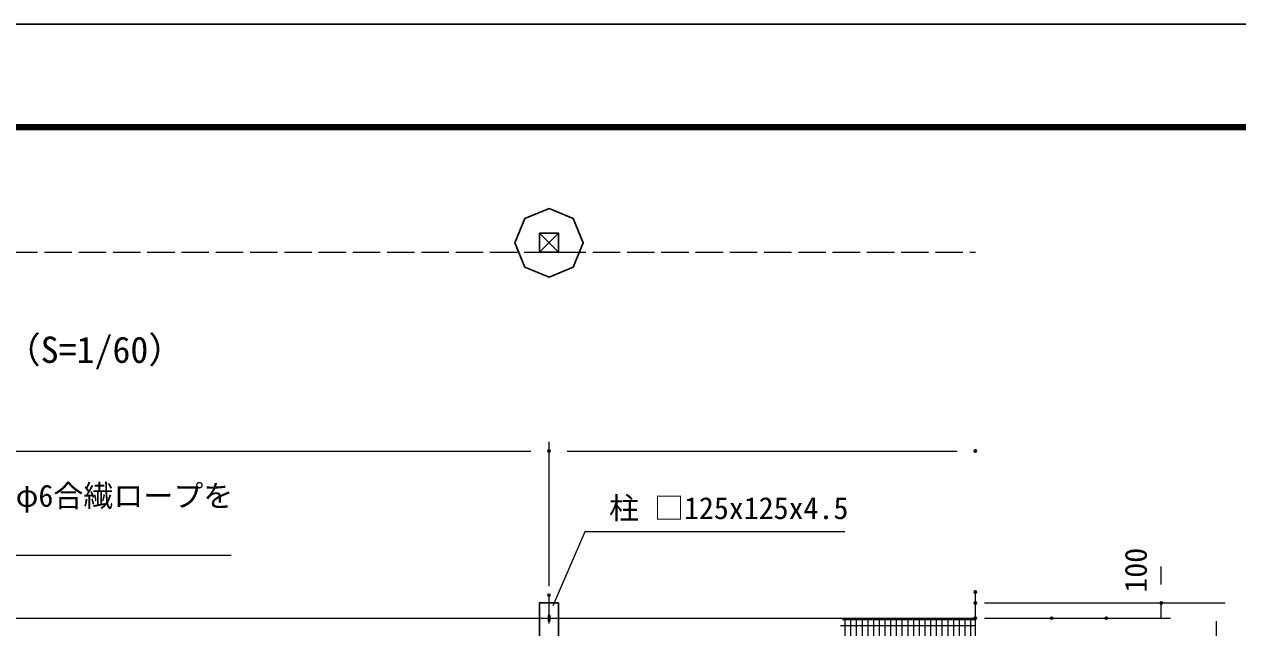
# Model space of a CAD drawing. Units: millimetres, scale not verified. Extents: x -12599 to 12601, y -8909 to 8911.
# Drawn here: x -4189 to 3778, y 4950 to 8911 of the extents above; entities that cross this region are included whole.
import ezdxf
from ezdxf.enums import TextEntityAlignment as Align

# ---------------------------------------------------------------- set-up
doc = ezdxf.new("R2010")
doc.units = ezdxf.units.MM
doc.header["$LTSCALE"] = 30
doc.header["$PDMODE"] = 32
doc.header["$PDSIZE"] = 15
doc.linetypes.add('DASHED', pattern=[7.5, 6, -1.5])
doc.linetypes.add('USER1', pattern=[50.8, 31.75, -6.35, 6.35, -6.35])
for name, color, linetype, lineweight in [('0-0_D-BMK', 2, 'USER1', 13), ('0-1_D-STR1', 1, 'Continuous', 25), ('0-2_D-STR3', 3, 'Continuous', 13), ('0-4_D-STR4', 7, 'Continuous', 25), ('0-6_D-STR-DIM', 7, 'Continuous', 13), ('0-9_D-STR-TXT', 7, 'Continuous', 13), ('0-B_D-STR2', 7, 'Continuous', 13), ('0-C_D-TTL', 7, 'Continuous', 25)]:
    doc.layers.add(name, color=color, linetype=linetype, lineweight=lineweight)
doc.layers.add('0-8_Defpoints', color=8, linetype='Continuous')
doc.layers.add('0-A_D-TTL-TXT', color=7, linetype='Continuous')
doc.styles.add('ＭＳ ゴシック', font='')
doc.styles.get('ＭＳ ゴシック').set_extended_font_data('MS Gothic')

msp = doc.modelspace()

# ---------------------------------------------------------------- linework, layer by layer
at = {"layer": '0-0_D-BMK'}
msp.add_line((-743.97, -738.34), (-743.97, 5163.66), dxfattribs=at)
at = {"layer": '0-1_D-STR1'}
for p, q in [((-681.47, 7539), (-806.47, 7414)), ((-806.47, 7539), (-681.47, 7414))]:
    msp.add_line(p, q, dxfattribs=at)
for points in [[(-806.47, 7539), (-806.47, 7414), (-681.47, 7414), (-681.47, 7539)], [(-681.47, 5112.66), (-806.47, 5112.66), (-806.47, -687.34), (-681.47, -687.34)]]:
    msp.add_lwpolyline(points, close=True, dxfattribs=at)
at = {"layer": '0-2_D-STR3'}
for p, q in [((-749.97, 5029.66), (-749.97, 4995.66)), ((-737.97, 5029.66), (-737.97, 4995.66)), ((-9962.29, 5012.66), (2056.03, 5012.66))]:
    msp.add_line(p, q, dxfattribs=at)
for centre, start, end in [((-743.97, 5029.66), 0, 180), ((-743.97, 4995.66), 180, 0)]:
    msp.add_arc(centre, 6, start, end, dxfattribs=at)
at = {"layer": '0-4_D-STR4'}
msp.add_lwpolyline([(-968.97, 7476.5), (-903.07, 7317.4), (-743.97, 7251.5), (-584.88, 7317.4), (-518.97, 7476.5), (-584.88, 7635.6), (-743.97, 7701.5), (-903.07, 7635.6)], close=True, dxfattribs=at)
at = {"layer": '0-6_D-STR-DIM'}
for p, q in [((-743.97, 5223.66), (-743.97, 6169.39)), ((-743.97, 5223.66), (-743.97, 6169.39)), ((-10623.97, 6109.39), (-863.97, 6109.39)), ((-623.97, 6109.39), (1936.03, 6109.39)), ((3276.03, 5232.66), (3276.03, 5352.66)), ((2056.03, 3613.96), (2056.03, 5185.07)), ((2116.03, 5112.66), (3336.03, 5112.66)), ((2116.03, 5112.66), (3696.03, 5112.66)), ((3276.03, 5012.66), (3276.03, 5112.66)), ((2116.03, 5012.66), (2616.03, 5012.66)), ((2116.03, 5012.66), (2976.03, 5012.66)), ((2116.03, 5012.66), (3336.03, 5012.66)), ((2116.03, 5012.66), (3336.03, 5012.66)), ((3636.03, 4992.66), (3636.03, -567.34))]:
    msp.add_line(p, q, dxfattribs=at)
at = {"layer": '0-8_Defpoints'}
for p in [(-743.97, 6109.39), (2056.03, 6109.39), (2056.03, 5185.07), (-743.97, 5163.66), (2056.03, 5112.66), (3276.03, 5112.66), (2056.03, 5012.66), (2556.03, 5012.66), (2916.03, 5012.66)]:
    msp.add_point(p, dxfattribs=at)
at = {"layer": '0-9_D-STR-TXT'}
for points in [[(1198.34, 5578.77), (-508.5, 5578.77), (-719.75, 5093.27)], [(-2830.13, 5424.47), (-7151.68, 5424.47), (-7268.89, 5014.58)]]:
    msp.add_lwpolyline(points, dxfattribs=at)
at = {"layer": '0-B_D-STR2', "linetype": 'DASHED'}
msp.add_line((-10806.47, 7414), (2056.03, 7414), dxfattribs=at)
at = {"layer": '0-B_D-STR2'}
for p, q in [((1169.84, 4965.68), (2056.03, 4965.68)), ((1183.49, 5003.18), (2056.03, 5003.18)), ((1200.96, 112.66), (1200.96, 5012.66)), ((1238.46, 112.66), (1238.46, 5012.66)), ((1275.96, 112.66), (1275.96, 5012.66)), ((1313.46, 112.66), (1313.46, 5012.66)), ((1350.96, 112.66), (1350.96, 5012.66)), ((1388.46, 112.66), (1388.46, 5012.66)), ((1425.96, 112.66), (1425.96, 5012.66)), ((1463.46, 112.66), (1463.46, 5012.66)), ((1500.96, 112.66), (1500.96, 5012.66)), ((1538.46, 112.66), (1538.46, 5012.66)), ((1575.96, 112.66), (1575.96, 5012.66)), ((1613.46, 112.66), (1613.46, 5012.66)), ((1650.96, 112.66), (1650.96, 5012.66)), ((1688.46, 112.66), (1688.46, 5012.66)), ((1725.96, 112.66), (1725.96, 5012.66)), ((1763.46, 112.66), (1763.46, 5012.66)), ((1800.96, 112.66), (1800.96, 5012.66)), ((1838.46, 112.66), (1838.46, 5012.66)), ((1875.96, 112.66), (1875.96, 5012.66)), ((1913.46, 112.66), (1913.46, 5012.66)), ((1950.96, 112.66), (1950.96, 5012.66)), ((1988.46, 3538.07), (1988.46, 5012.66)), ((2025.96, 3551.72), (2025.96, 5012.66))]:
    msp.add_line(p, q, dxfattribs=at)
at = {"layer": '0-C_D-TTL', "color": 2}
msp.add_lwpolyline([(-12599.04, 8910.68), (12600.96, 8910.68), (12600.96, -8909.32), (-12599.04, -8909.32)], close=True, dxfattribs=at)
at = {"layer": '0-C_D-TTL'}
for points in [[(-11789.04, 8250.68), (11790.96, 8250.68), (11790.96, -8249.32), (-11789.04, -8249.32)], [(-11781.54, 8243.18), (11783.46, 8243.18), (11783.46, -8241.82), (-11781.54, -8241.82)], [(-11774.04, 8235.68), (11775.96, 8235.68), (11775.96, -8234.32), (-11774.04, -8234.32)], [(-11766.54, 8228.18), (11768.46, 8228.18), (11768.46, -8226.82), (-11766.54, -8226.82)], [(-11759.04, 8220.68), (11760.96, 8220.68), (11760.96, -8219.32), (-11759.04, -8219.32)]]:
    msp.add_lwpolyline(points, close=True, dxfattribs=at)

# ---------------------------------------------------------------- texts
at = {"layer": '0-6_D-STR-DIM', "style": 'ＭＳ ゴシック'}
msp.add_text('100', height=144.3, rotation=90, dxfattribs=at).set_placement((3224.31, 5179.91), align=Align.BOTTOM_LEFT)
at = {"layer": '0-9_D-STR-TXT', "style": 'ＭＳ ゴシック'}
for s, p in [('めっき鋼ヨリ線とネット端部のφ6合繊ロープを', (-7001.19, 5700.77)), ('柱 □125x125x4.5', (-349.63, 5619.57))]:
    msp.add_text(s, height=144.3, dxfattribs=at).set_placement(p, align=Align.BOTTOM_LEFT)
at = {"layer": '0-A_D-TTL-TXT', "style": 'ＭＳ ゴシック'}
msp.add_text('（S=1/60）', height=173.1, dxfattribs=at).set_placement((-4317.37, 6636.13), align=Align.BOTTOM_LEFT)

doc.saveas('drawing.dxf')
